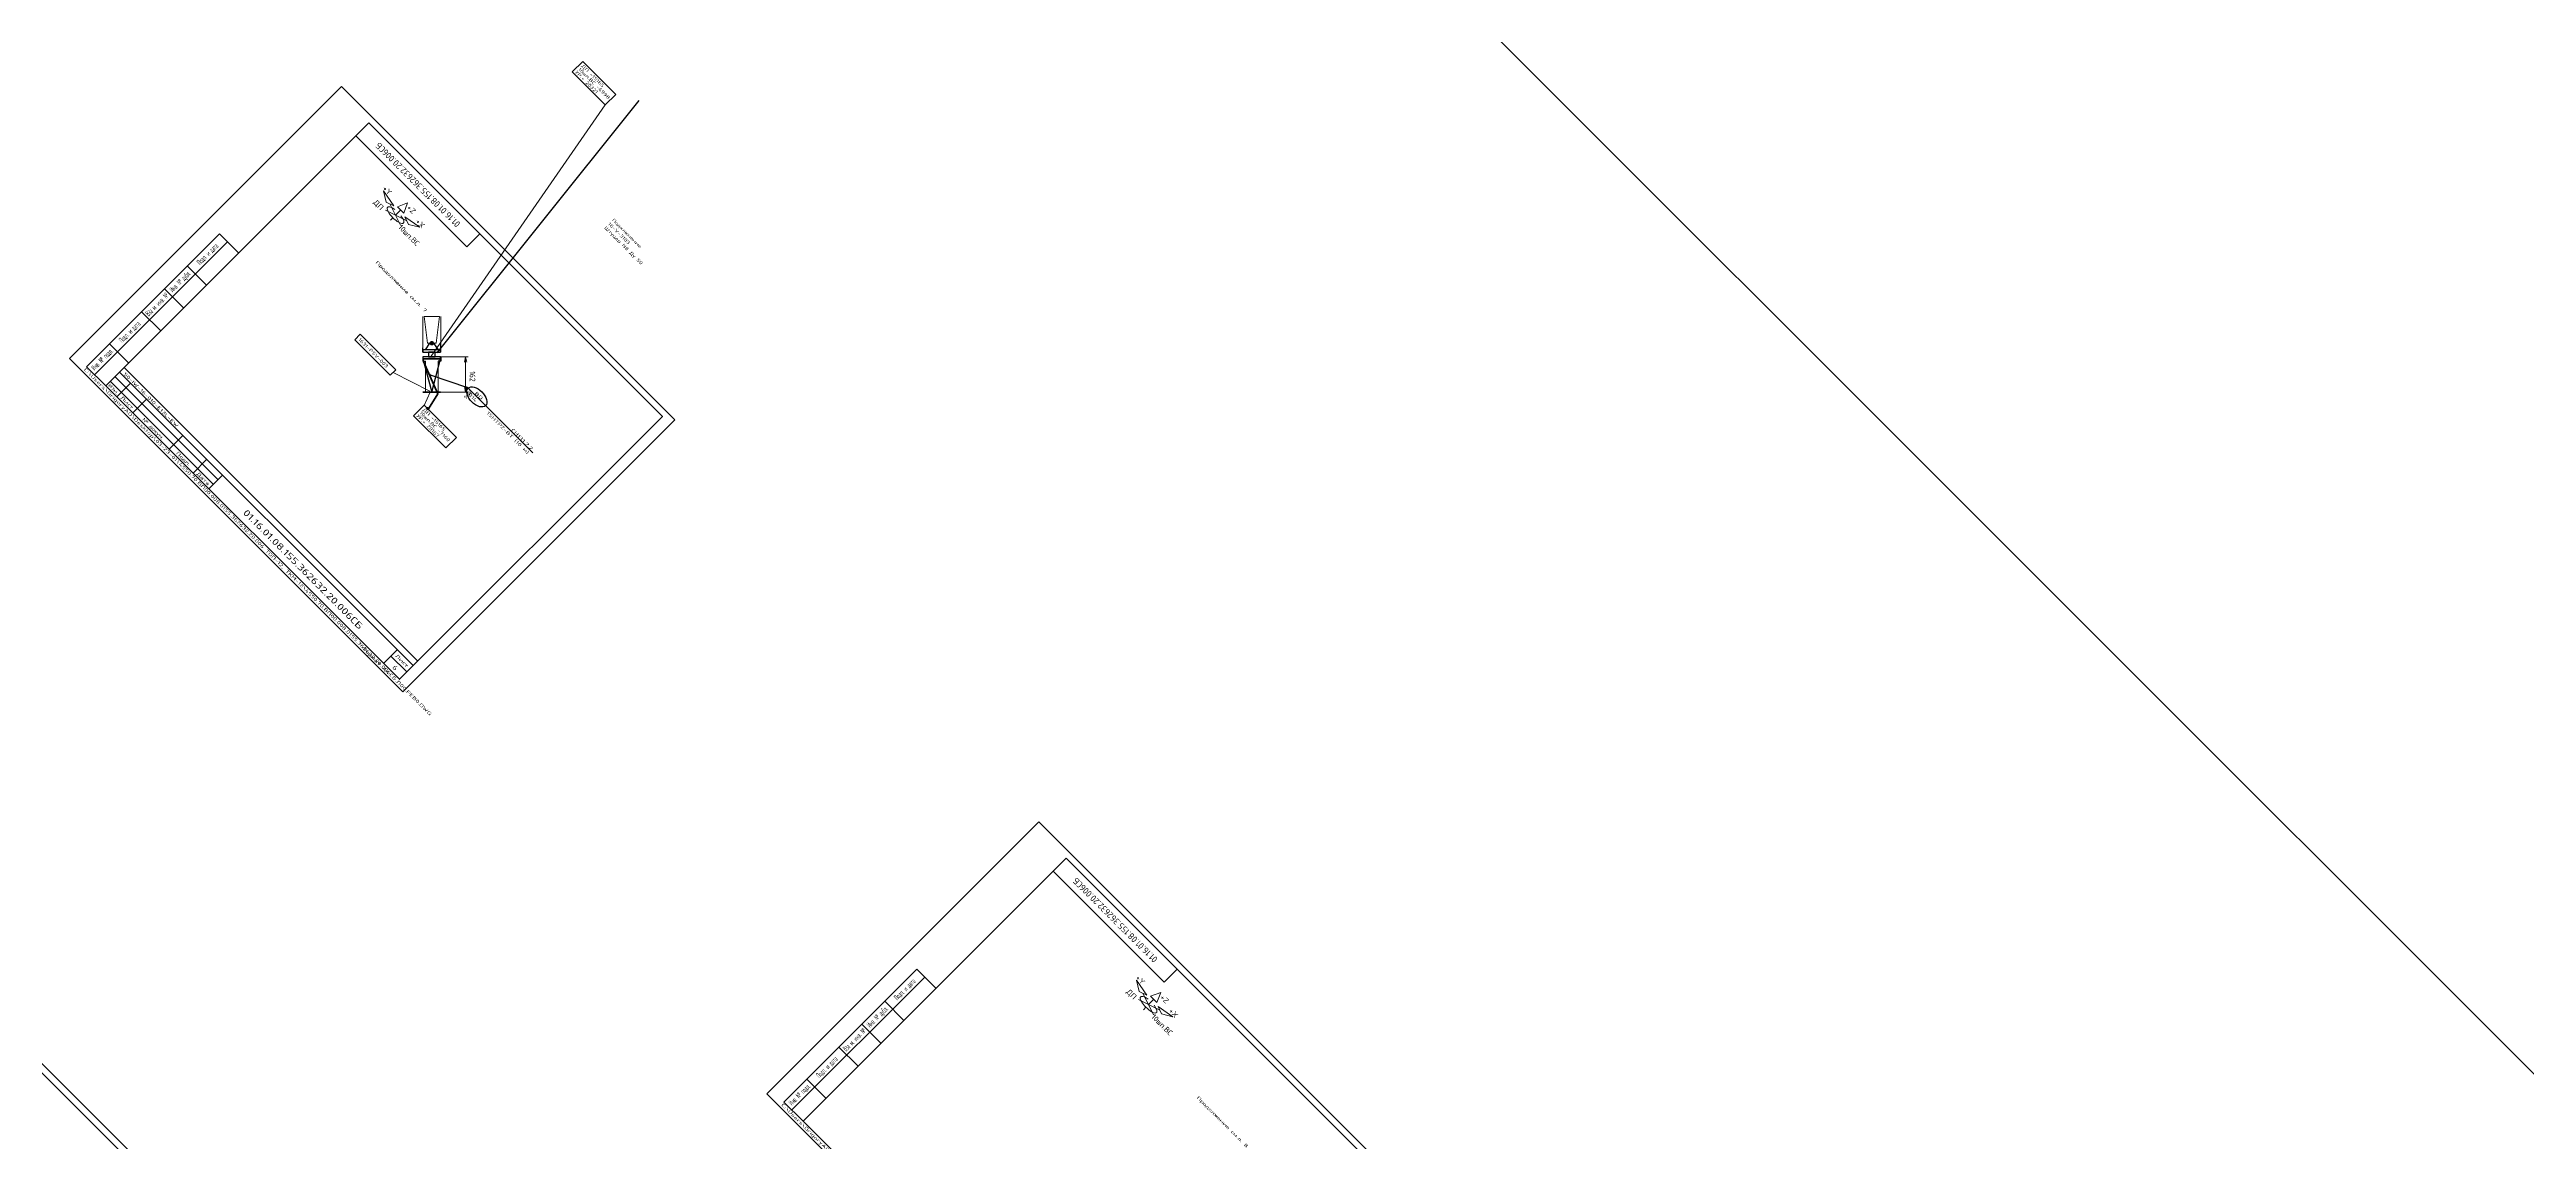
# Model space of a CAD drawing. Header units: millimetres. Extents: x -1501 to 8157, y -8271 to 1386.
# Drawn here: x 1414 to 2518, y -1741 to -1254 of the extents above; entities that cross this region are included whole.
import ezdxf
from ezdxf import colors
from ezdxf.entities.mleader import LeaderData, LeaderLine
from ezdxf.enums import TextEntityAlignment as Align
from ezdxf.math import Vec2, Vec3

# ---------------------------------------------------------------- set-up
doc = ezdxf.new("R2010")
doc.units = ezdxf.units.MM
doc.header["$MEASUREMENT"] = 0
for name, color, linetype, lineweight in [('--TEXT--', 7, 'Continuous', 25), ('OFORMLENIE', 7, 'Continuous', 25), ('подложка', 253, 'Continuous', 13), ('СН', 1, 'Continuous', 50)]:
    doc.layers.add(name, color=color, linetype=linetype, lineweight=lineweight)
doc.layers.add('непечат', color=2, linetype='Continuous', plot=False)
doc.layers.add('Построение', color=7, linetype='Continuous')
doc.styles.add('GOST 2.304', font='CS_Gost2304.shx')
doc.styles.add('GOST_2.304', font='CS_Gost2304.shx', dxfattribs={"height": 2.5})
doc.styles.add('GOST_2.304_07', font='CS_Gost2304.shx', dxfattribs={"width": 0.7})
doc.styles.add('GOST_2.304_09', font='CS_Gost2304.shx', dxfattribs={"width": 0.9})
doc.styles.add('Style-CS_Gost2304', font='CS_Gost2304.shx')
doc.styles.add('TNR_30', font='times.ttf', dxfattribs={"height": 3})

# ---------------------------------------------------------------- blocks, each defined once
blk = doc.blocks.new('TerminatorOpen_0.4')
at = {"color": 0, "linetype": 'ByBlock', "lineweight": -2}
for q in [(-1, 0.2), (-1, 0), (-1, -0.2)]:
    blk.add_line((0, 0), q, dxfattribs=at)
blk = doc.blocks.new('_DotSmall')
at = {"color": 0, "linetype": 'ByBlock', "const_width": 0.5}
blk.add_lwpolyline([(-0.0625, 0, 1), (0.0625, 0, 1)], format="xyb", close=True, dxfattribs=at)
blk = doc.blocks.new('*U13')
at = {"layer": 'СН'}
blk.add_hatch(color=256, dxfattribs=at).paths.add_polyline_path([(0.5, 0, 1), (-0.5, 0, 1)])
blk.add_circle((0, 0), 0.5, dxfattribs=at)
blk = doc.blocks.new('*U21')
at = {"color": 0, "linetype": 'ByBlock', "lineweight": -2}
blk.add_lwpolyline([(420, 297), (0, 297), (0, 0), (420, 0)], close=True, dxfattribs=at)
at = {"color": 0, "linetype": 'ByBlock', "lineweight": 50}
blk.add_lwpolyline([(20, 292), (415, 292), (415, 5), (20, 5)], close=True, dxfattribs=at)
at = {"color": 0, "linetype": 'ByBlock', "lineweight": -2, "style": 'GOST_2.304'}
blk.add_text('Формат А3', height=2.5, dxfattribs=at).set_placement((410, 2.5), align=Align.MIDDLE_RIGHT)
at = {"color": 0, "linetype": 'ByBlock', "lineweight": -2, "insert": (8, 2.5), "char_height": 2.5, "attachment_point": 4, "style": 'GOST_2.304'}
blk.add_mtext('C:\\\\Users\\\\GrigoryAO\\\\Desktop\\\\03-23-01\\\\4550.70.ВП00.008.0155.362632.20.006 ТОП-12, ТКМ-12\\\\4550.70.ВП00.008.0155.362632.20.006СБ.Л00.РЕВ0.DWG', dxfattribs=at)
at = {"color": 0, "linetype": 'ByBlock', "lineweight": -2, "style": 'TNR_30'}
blk.add_attdef('ВЕРХНИЙ_НОМЕР_ЛИСТА', text='', height=3, dxfattribs=at).set_placement((410, 287), align=Align.MIDDLE_CENTER)
blk = doc.blocks.new('ST_Left')
at = {"color": 0, "linetype": 'ByBlock', "lineweight": 50}
for p, q in [((8, 150), (8, 5)), ((20, 150), (8, 150)), ((13, 5), (13, 150)), ((8, 115), (20, 115)), ((8, 90), (20, 90)), ((20, 65), (8, 65)), ((20, 30), (8, 30)), ((8, 5), (20, 5))]:
    blk.add_line(p, q, dxfattribs=at)
at = {"color": 0, "linetype": 'ByBlock', "lineweight": -2, "style": 'GOST_2.304'}
for s, p in [('Подп. и дата', (10.5, 132.5)), ('Инв. № дубл.', (10.5, 102.5)), ('Вза м. инв. №', (10.5, 77.5)), ('Подп. и дата', (10.5, 47.5)), ('Инв. № подл.', (10.5, 17.5))]:
    blk.add_text(s, height=2.5, rotation=90, dxfattribs=at).set_placement(p, align=Align.MIDDLE_CENTER)
at = {"color": 0, "linetype": 'ByBlock', "lineweight": -2, "style": 'GOST_2.304', "flags": 8}
for tag, p in [('ДУБЛ_ДАТА', (16.5, 141.25)), ('НОМЕР_ДУБЛ', (16.5, 102.5)), ('ВЗАМ_ИНВ', (16.5, 77.5)), ('ИНВ_ДАТА', (16.5, 56.25)), ('ИНВ_НОМЕР', (16.5, 17.5))]:
    blk.add_attdef(tag, text='', height=2.5, rotation=90, dxfattribs=at).set_placement(p, align=Align.MIDDLE_CENTER)
blk = doc.blocks.new('ST_Top')
at = {"color": 0, "linetype": 'ByBlock', "lineweight": 50}
blk.add_line((70, 0), (70, -14), dxfattribs=at)
at = {"color": 0, "linetype": 'ByBlock', "lineweight": 50, "extrusion": (0, 1, 0)}
blk.add_line((0, -14), (70, -14), dxfattribs=at)
at = {"color": 0, "linetype": 'ByBlock', "lineweight": -2, "style": 'GOST_2.304', "width": 0.7, "flags": 4}
blk.add_attdef('ШИФР', text='', height=5, rotation=180, dxfattribs=at).set_placement((35, -7), align=Align.MIDDLE_CENTER)
blk = doc.blocks.new('*U23')
at = {"color": 0, "linetype": 'ByBlock', "lineweight": -2}
blk.add_lwpolyline([(210, 297), (0, 297), (0, 0), (210, 0)], close=True, dxfattribs=at)
at = {"color": 0, "linetype": 'ByBlock', "lineweight": 50}
blk.add_lwpolyline([(20, 292), (205, 292), (205, 5), (20, 5)], close=True, dxfattribs=at)
at = {"color": 0, "linetype": 'ByBlock', "lineweight": -2, "style": 'GOST_2.304'}
blk.add_text('Формат А4', height=2.5, dxfattribs=at).set_placement((200, 2.5), align=Align.MIDDLE_RIGHT)
at = {"color": 0, "linetype": 'ByBlock', "lineweight": -2, "insert": (8, 2.5), "char_height": 2.5, "attachment_point": 4, "style": 'GOST_2.304'}
blk.add_mtext('C:\\\\Users\\\\GrigoryAO\\\\Desktop\\\\03-23-01\\\\4550.70.ВП00.008.0155.362632.20.006 ТОП-12, ТКМ-12\\\\4550.70.ВП00.008.0155.362632.20.006СБ.Л00.РЕВ0.DWG', dxfattribs=at)
at = {"color": 0, "linetype": 'ByBlock', "lineweight": -2, "style": 'TNR_30'}
blk.add_attdef('ВЕРХНИЙ_НОМЕР_ЛИСТА', text='', height=3, dxfattribs=at).set_placement((200, 287), align=Align.MIDDLE_CENTER)
blk = doc.blocks.new('ST_2a_dyn')
at = {"color": 0, "linetype": 'ByBlock', "lineweight": 50, "extrusion": (0, 1, 0)}
for p, q in [((-185, 15), (0, 15)), ((-185, 5), (-120, 5)), ((-185, 0), (0, 0)), ((-10, 8), (0, 8))]:
    blk.add_line(p, q, dxfattribs=at)
at = {"color": 0, "linetype": 'ByBlock', "lineweight": 50, "extrusion": (1, 0, 0)}
for p, q in [((-185, 0), (-185, 15)), ((-178, 15), (-178, 0)), ((-168, 15), (-168, 0)), ((-145, 15), (-145, 0)), ((-130, 15), (-130, 0)), ((-120, 0), (-120, 15)), ((-10, 0), (-10, 15))]:
    blk.add_line(p, q, dxfattribs=at)
at = {"color": 0, "linetype": 'ByBlock', "lineweight": 50}
blk.add_line((0, 15), (0, 0), dxfattribs=at)
at = {"color": 0, "linetype": 'ByBlock', "lineweight": -2, "extrusion": (0, 1, 0)}
blk.add_line((-185, 10), (-120, 10), dxfattribs=at)
at = {"color": 0, "linetype": 'ByBlock', "lineweight": -2, "style": 'GOST_2.304'}
for s, p in [('Лист', (-5, 11.5)), ('Лист', (-173, 2.5)), ('Подп.', (-137.5, 2.5)), ('Дата', (-125, 2.5))]:
    blk.add_text(s, height=2.5, dxfattribs=at).set_placement(p, align=Align.MIDDLE_CENTER)
at = {"color": 0, "linetype": 'ByBlock', "lineweight": -2, "width": 0.9}
for s, style, p in [('Изм.', 'GOST_2.304', (-181.5, 2.5)), ('№ докум.', 'GOST_2.304_09', (-156.5, 2.5))]:
    blk.add_text(s, height=2.5, dxfattribs=dict(at, style=style)).set_placement(p, align=Align.MIDDLE_CENTER)
at = {"color": 0, "linetype": 'ByBlock', "lineweight": -2}
for tag, height, style, flags, p in [('ИЗМ_2', 2.5, 'GOST_2.304', 12, (-181.5, 12.5)), ('ЛИСТ_2', 2.5, 'GOST_2.304', 12, (-173, 12.5)), ('N_ДОК_2', 2.5, 'GOST_2.304_09', 12, (-156.5, 12.5)), ('ИЗМ_1', 2.5, 'GOST_2.304', 12, (-181.5, 7.5)), ('ЛИСТ_1', 2.5, 'GOST_2.304', 12, (-173, 7.5)), ('N_ДОК_1', 2.5, 'GOST_2.304_09', 12, (-156.5, 7.5)), ('ШИФР', 5, 'GOST_2.304', 4, (-65, 7.5)), ('LIST', 3.5, 'GOST_2.304', 4, (-5, 4))]:
    blk.add_attdef(tag, text='', height=height, dxfattribs=dict(at, style=style, flags=flags)).set_placement(p, align=Align.MIDDLE_CENTER)
at = {"color": 0, "linetype": 'ByBlock', "lineweight": -2, "style": 'GOST_2.304_07', "width": 0.7, "flags": 12}
for tag, p in [('ДАТА_2', (-125, 12.5)), ('ДАТА_1', (-125, 7.5))]:
    blk.add_attdef(tag, text='', height=2.5, dxfattribs=at).set_placement(p, align=Align.MIDDLE_CENTER)

msp = doc.modelspace()

# ---------------------------------------------------------------- hatches: boundary and pattern name
at = {"layer": 'Построение', "linetype": 'Continuous', "lineweight": 30, "extrusion": (8.62817e-32, -7.85046e-17, -1)}
h = msp.add_hatch(color=256, dxfattribs=at)
edge = h.paths.add_edge_path()
edge.add_arc((-1584.5, -1385.1), 1, 90, 450)

# ---------------------------------------------------------------- linework, layer by layer
at = {"layer": '--TEXT--', "extrusion": (-0.57735, -0.57735, 0.57735)}
msp.add_line((1586.8, -1389.4, 181.4), (1676.8, -1276.9, 116), dxfattribs=at)
msp.add_circle((2130.9, 239.4), 5.51, dxfattribs=at)
at = {"layer": 'OFORMLENIE', "extrusion": (-0.57735, -0.57735, 0.57735)}
for q in [(1445.4, -1398, 47.4), (1578.3, -1526.8, 51.5)]:
    msp.add_line((1447.4, -1395.9, 51.5), q, dxfattribs=at)
at = {"layer": 'непечат', "color": 3, "extrusion": (-0.57735, -0.57735, 0.57735)}
msp.add_lwpolyline([(-1387.9, 992.3), (10962.3, 992.3), (10962.3, -1271.9), (-1387.9, -1271.9)], close=True, dxfattribs=at)
at = {"layer": 'подложка', "color": 252, "extrusion": (-0.57735, -0.57735, 0.57735)}
for p, q in [((1584.2, -1390.8, 177.5), (1661.7, -1278.9, 98.9)), ((1568.3, -1328, 231.9), (1565.8, -1323, 234.4)), ((1568.3, -1328, 231.9), (1563.8, -1325.8, 229.6)), ((1566, -1330.3, 227.2), (1567.1, -1329.2, 229.5)), ((1568.3, -1328, 231.9), (1570.6, -1325.7, 236.5)), ((1568.3, -1328, 231.9), (1570.5, -1332.5, 229.6)), ((1568.3, -1328, 231.9), (1573.3, -1330.5, 234.4)), ((1583.6, -1406.5, 177.1), (1567.2, -1398.1, 169)), ((1583.6, -1406.5, 177.1), (1567.2, -1398.1, 169)), ((1583.7, -1406.9, 161), (1581, -1412.8, 152.3)), ((1903.8, -1679.9, 215.5), (1901.3, -1674.9, 218)), ((1903.8, -1679.9, 215.5), (1899.3, -1677.6, 213.2)), ((1901.5, -1682.2, 210.8), (1902.6, -1681, 213.2)), ((1903.8, -1679.9, 215.5), (1906.1, -1677.5, 220.2)), ((1903.8, -1679.9, 215.5), (1906, -1684.4, 213.2)), ((1903.8, -1679.9, 215.5), (1908.8, -1682.4, 218))]:
    msp.add_line(p, q, dxfattribs=at)
at = {"layer": 'подложка', "color": 252}
for p, q in [((1580.5, -1373.2, 177.5), (1580.5, -1385.1, 177.5)), ((1588.5, -1373.2, 177.5), (1588.5, -1385.1, 177.5)), ((1580.5, -1387.1, 177.5), (1580.5, -1385.1, 177.5)), ((1581.6, -1393.1, 177.5), (1581.6, -1406.9, 177.5)), ((1584.5, -1391.1, 177.5), (1600.7, -1391.1, 177.5)), ((1587.3, -1393.1, 177.5), (1587.3, -1406.9, 177.5)), ((1599.5, -1393.6, 177.5), (1599.5, -1404.4, 177.5)), ((1584.5, -1406.9, 177.5), (1600.7, -1406.9, 177.5))]:
    msp.add_line(p, q, dxfattribs=at)
at = {"layer": 'подложка', "color": 252, "extrusion": (-5.55112e-17, -1, 5.55112e-17)}
for p, q in [((1580.5, -1406.9, 161.6), (1580.5, -1406.9, 163.6)), ((1580.5, -1406.9, 163.6), (1581.6, -1406.9, 163.6)), ((1581.6, -1406.9, 163.6), (1581.6, -1406.9, 177.5)), ((1584.5, -1406.9, 161.6), (1600.7, -1406.9, 161.6)), ((1584.5, -1406.9, 177.5), (1600.7, -1406.9, 177.5)), ((1599.5, -1406.9, 161.6), (1599, -1406.9, 164.1)), ((1599.5, -1406.9, 177.5), (1599, -1406.9, 175)), ((1599.5, -1406.9, 164.1), (1599.5, -1406.9, 175)), ((1599.5, -1406.9, 161.6), (1599.5, -1406.9, 164.1)), ((1599.5, -1406.9, 161.6), (1600, -1406.9, 164.1)), ((1599.5, -1406.9, 177.5), (1599.5, -1406.9, 175)), ((1599.5, -1406.9, 177.5), (1600, -1406.9, 175))]:
    msp.add_line(p, q, dxfattribs=at)
at = {"layer": 'подложка', "color": 252, "extrusion": (5.55112e-17, 1, -5.55112e-17)}
for p, q in [((1588.5, -1406.9, 163.6), (1587.3, -1406.9, 163.6)), ((1587.3, -1406.9, 163.6), (1587.3, -1406.9, 177.5)), ((1588.5, -1406.9, 161.6), (1588.5, -1406.9, 163.6))]:
    msp.add_line(p, q, dxfattribs=at)
at = {"layer": 'подложка', "color": 252, "extrusion": (-0.57735, -0.57735, 0.57735)}
for centre in [(1568.3, -1328, 231.9), (1903.8, -1679.9, 215.5)]:
    msp.add_ellipse(centre, major_axis=(-3.54, 3.54), ratio=0.57735, start_param=5.105088, end_param=10.602875, dxfattribs=at)
at = {"layer": 'подложка', "color": 252}
for points in [[(1651.7, -1259.5, 108.4), (1666.4, -1274.2, 108.4), (1661.7, -1278.9, 98.9), (1647, -1264.2, 98.9)], [(1562.9, -1317.2, 237.3), (1567.5, -1323.8, 235.2), (1564.1, -1322.2, 233.5)], [(1573.7, -1322.6, 242.7), (1569.2, -1324.3, 236.5), (1572, -1327.1, 236.5)], [(1579.1, -1333.4, 237.3), (1572.5, -1328.8, 235.2), (1574.1, -1332.2, 233.5)], [(1581, -1373.2, 177.5), (1587.9, -1373.2, 177.5), (1586.4, -1385.1, 177.5), (1582.5, -1385.1, 177.5)], [(1552.6, -1381.1, 171.5), (1568.4, -1396.9, 171.5), (1565.9, -1399.3, 166.6), (1550.2, -1383.6, 166.6)], [(1581.1, -1412.7, 152.5), (1595.4, -1427.1, 152.5), (1590.7, -1431.8, 143), (1576.3, -1417.5, 143)], [(1898.4, -1669, 220.9), (1903, -1675.7, 218.8), (1899.6, -1674, 217.2)], [(1909.2, -1674.5, 226.3), (1904.7, -1676.1, 220.2), (1907.5, -1678.9, 220.2)], [(1914.6, -1685.3, 220.9), (1908, -1680.7, 218.8), (1909.6, -1684, 217.2)]]:
    msp.add_3dface(points, dxfattribs=at)
at = {"layer": 'Построение', "linetype": 'Continuous', "lineweight": 30}
for p, q in [((1580.5, -1389.1, 177.5), (1580.5, -1387.1, 177.5)), ((1583.5, -1385.1, 177.5), (1581.5, -1388.1, 177.5)), ((1585.4, -1385.1, 177.5), (1583.5, -1385.1, 177.5)), ((1587.4, -1388.1, 177.5), (1585.4, -1385.1, 177.5)), ((1588.5, -1387.1, 177.5), (1588.5, -1385.1, 177.5)), ((1588.5, -1389.1, 177.5), (1588.5, -1387.1, 177.5)), ((1580.5, -1391.1, 177.5), (1580.5, -1393.1, 177.5)), ((1580.5, -1393.1, 177.5), (1581.6, -1393.1, 177.5)), ((1588.5, -1393.1, 177.5), (1587.3, -1393.1, 177.5)), ((1588.5, -1391.1, 177.5), (1588.5, -1393.1, 177.5))]:
    msp.add_line(p, q, dxfattribs=at)
at = {"layer": 'Построение', "linetype": 'Continuous', "lineweight": 30, "extrusion": (0, -5.55112e-17, -1)}
for p, q in [((1584.2, -1391.3, 177.5), (1584.7, -1390.8, 177.5)), ((1584.7, -1391.3, 177.5), (1584.2, -1390.8, 177.5))]:
    msp.add_line(p, q, dxfattribs=at)
at = {"layer": 'Построение', "linetype": 'Continuous', "lineweight": 30}
for points in [[(1588.4, -1389.1, 177.5), (1588.4, -1388.1, 177.5), (1580.5, -1388.1, 177.5), (1580.5, -1389.1, 177.5)], [(1583, -1389.1, 177.5), (1583, -1391.1, 177.5), (1585.9, -1391.1, 177.5), (1585.9, -1389.1, 177.5)], [(1580.5, -1392.1, 177.5), (1588.4, -1392.1, 177.5), (1588.4, -1391.1, 177.5), (1580.5, -1391.1, 177.5)], [(1584.5, -1406.9, 177.5), (1588.4, -1392.1, 177.5), (1580.5, -1392.1, 177.5)], [(1584.5, -1406.9, 177.5), (1588.4, -1406.9, 162.6), (1580.5, -1406.9, 162.6)], [(1588.4, -1406.9, 161.6), (1580.5, -1406.9, 161.6), (1580.5, -1406.9, 162.6), (1588.4, -1406.9, 162.6)]]:
    msp.add_3dface(points, dxfattribs=at)
at = {"layer": 'СН', "extrusion": (-0.57735, -0.57735, 0.57735)}
msp.add_lwpolyline([(2102.9, 229.7), (2117.6, 219.9), (2119.4, 206.5)], dxfattribs=at)

# ---------------------------------------------------------------- block references
at = {"layer": 'OFORMLENIE', "extrusion": (-0.57735, -0.57735, 0.57735)}
for name, p in [('*U23', (1990.5, 38)), ('ST_Left', (1990.5, 38)), ('*U21', (1924.5, -659)), ('*U21', (2441.9, 17.1)), ('ST_Left', (2441.9, 17.1))]:
    msp.add_blockref(name, p, dxfattribs=at)
ref = msp.add_blockref('ST_Top', (2010.5, 330), dxfattribs=at)
ref.add_attrib('ШИФР', '01.16.01.08.155.362632.20.006СБ', dxfattribs={"layer": '0', "color": 0, "linetype": 'ByBlock', "lineweight": -2, "extrusion": (-0.57735, -0.57735, 0.57735), "height": 5, "rotation": 180, "style": 'GOST_2.304', "width": 0.7}).set_placement((2045.5, 323), align=Align.MIDDLE_CENTER)
ref = msp.add_blockref('ST_2a_dyn', (2195.5, 43), dxfattribs=at)
ref.add_attrib('LIST', '6', dxfattribs={"layer": '0', "color": 0, "linetype": 'ByBlock', "lineweight": -2, "extrusion": (-0.57735, -0.57735, 0.57735), "height": 3.5, "style": 'GOST_2.304'}).set_placement((2190.5, 47), align=Align.MIDDLE_CENTER)
ref.add_attrib('ШИФР', '01.16.01.08.155.362632.20.006СБ', dxfattribs={"layer": '0', "color": 0, "linetype": 'ByBlock', "lineweight": -2, "extrusion": (-0.57735, -0.57735, 0.57735), "height": 5, "style": 'GOST_2.304'}).set_placement((2130.5, 50.5), align=Align.MIDDLE_CENTER)
ref = msp.add_blockref('ST_Top', (2461.9, 309.1), dxfattribs=at)
ref.add_attrib('ШИФР', '01.16.01.08.155.362632.20.006СБ', dxfattribs={"layer": '0', "color": 0, "linetype": 'ByBlock', "lineweight": -2, "extrusion": (-0.57735, -0.57735, 0.57735), "height": 5, "rotation": 180, "style": 'GOST_2.304', "width": 0.7}).set_placement((2496.9, 302.1), align=Align.MIDDLE_CENTER)
at = {"layer": 'подложка', "color": 252, "xscale": 2.5, "yscale": 2.5, "zscale": 2.5}
for p, rotation in [((1599.5, -1391.1, 177.5), 89.99999999999994), ((1599.5, -1406.9, 177.5), 270)]:
    msp.add_blockref('TerminatorOpen_0.4', p, dxfattribs=dict(at, rotation=rotation))
at = {"layer": 'СН', "extrusion": (-0.57735, -0.57735, 0.57735)}
msp.add_blockref('*U13', (2119.2, 206.2), dxfattribs=at)

# ---------------------------------------------------------------- texts
at = {"layer": '--TEXT--', "extrusion": (-0.57735, -0.57735, 0.57735), "style": 'GOST 2.304', "width": 0.9}
msp.add_text('%%C114', height=2.5, rotation=360, dxfattribs=at).set_placement((2126.3, 235.6))
at = {"layer": '--TEXT--', "extrusion": (-0.57735, -0.57735, 0.57735), "style": 'GOST 2.304'}
msp.add_text('BD', height=2.5, rotation=360, dxfattribs=at).set_placement((2129.1, 240))
at = {"layer": '--TEXT--', "extrusion": (-0.57735, -0.57735, 0.57735), "char_height": 2.5, "width": 44.927, "attachment_point": 1, "text_direction": (0.707107, -0.707107, 0), "style": 'GOST 2.304'}
for s, insert in [('Продолжение см.л. 7', (1560.3, -1348.2, 212.1)), ('Продолжение см.л. 8', (1926.1, -1720.5, 205.6))]:
    msp.add_mtext(s, dxfattribs=dict(at, insert=insert))
at = {"layer": 'OFORMLENIE', "extrusion": (-0.57735, -0.57735, 0.57735), "style": 'GOST 2.304'}
msp.add_text('50-IW-16-010-E13L-EW', height=2.5, rotation=360, dxfattribs=at).set_placement((2012.4, 60.1), align=Align.MIDDLE_LEFT)
at = {"layer": 'подложка', "color": 252, "extrusion": (-0.57735, -0.57735, 0.57735), "style": 'Style-CS_Gost2304', "width": 0.875}
for s, p in [('УР.+ 20321', (2059.6, 239.4, -163.9)), ('10шп.ВС -6998', (2059.6, 242.8, -163.9)), ('ДП -15165', (2059.6, 246.2, -163.9)), ('1631-PSV-003', (2075.5, 207)), ('УР.+ 20167', (2117.9, 184, -9.2)), ('10шп.ВС -7160', (2117.9, 187.4, -9.2)), ('ДП -15165', (2117.9, 190.8, -9.2))]:
    msp.add_text(s, height=2.5, rotation=360, dxfattribs=at).set_placement(p, align=Align.MIDDLE_LEFT)
at = {"layer": 'подложка', "color": 252, "extrusion": (-0.57735, -0.57735, 0.57735), "style": 'Style-CS_Gost2304'}
for s, width, p in [('ДП', 0.75, (2037, 285.8, -4.9)), ('+Y', 0.75, (2035.5, 298.4, -4.9)), ('10шп.ВС', 0.628788, (2052.7, 285.8, -4.9)), ('+Z', 0.75, (2049.2, 301.2, -4.9)), ('ДП', 0.75, (2523, 265.7, -4.9)), ('+Y', 0.75, (2521.5, 278.4, -4.9)), ('+Z', 0.75, (2535.3, 281.1, -4.9)), ('10шп.ВС', 0.628788, (2538.8, 265.7, -4.9))]:
    msp.add_text(s, height=4.13, dxfattribs=dict(at, width=width)).set_placement(p, align=Align.TOP_LEFT)
at = {"layer": 'подложка', "color": 252, "extrusion": (-0.57735, -0.57735, 0.57735), "style": 'Style-CS_Gost2304', "width": 0.75}
for p in [(2060.6, 298.4, -4.9), (2546.7, 278.4, -4.9)]:
    msp.add_text('+X', height=4.13, dxfattribs=at).set_placement(p, align=Align.TOP_RIGHT)
at = {"layer": 'подложка', "color": 252, "extrusion": (-0.57735, -0.57735, 0.57735), "style": 'Style-CS_Gost2304', "width": 0.875}
for s, p in [('Штуцер N8 Ду 50', (2117.7, 169.2, -163.9)), ('16-V-3103', (2117.7, 173.3, -163.9)), ('Подключение', (2117.7, 177.6, -163.9))]:
    msp.add_text(s, height=2.5, rotation=360, dxfattribs=at).set_placement(p)
at = {"layer": 'подложка', "color": 252, "extrusion": (-0.666667, 0.333333, 0.666667), "style": 'GOST_2.304'}
msp.add_text('154', height=2.5, rotation=333.4349, dxfattribs=at).set_placement((541, 1501.3, -1422.8))
at = {"layer": 'подложка', "color": 252, "insert": (1602.6, -1399.9, 177.5), "char_height": 2.5, "attachment_point": 5, "rotation": 270, "style": 'GOST_2.304'}
msp.add_mtext('\\A1;162', dxfattribs=at)

# ---------------------------------------------------------------- leaders
at = {"layer": '--TEXT--'}
ml = msp.add_multileader_mtext('Standard', dxfattribs=at)
ml.set_content('СН131.{\\C256;2.2}\\P15НТР2-ВТ (10 м)', color=7, style='GOST 2.304')
ml.set_leader_properties()
ml.set_arrow_properties(name='DOTSMALL')
ml.build(insert=Vec2(0, 0))
ml.multileader.update_dxf_attribs({"text_left_attachment_type": 6, "text_right_attachment_type": 6, "dogleg_length": 11.2, "arrow_head_size": 2.5})
ctx = ml.context
ctx.base_point, ctx.char_height, ctx.arrow_head_size, ctx.plane_origin, ctx.plane_x_axis, ctx.plane_y_axis = Vec3(1608.2, -1412.8, 195.4), 2.5, 2.5, Vec3(1731, -1477.9, 253.2), Vec3(0.707107, -0.707107, 0), Vec3(0.408248, 0.408248, 0.816497)
ctx.left_attachment, ctx.right_attachment, ctx.text_align_type = 6, 6, 2
notes = []
notes.append((ctx, [(1, (1, 1, 0), (1600.3, -1404.8, 195.4), (0.707107, -0.707107, 0), 11.2, [(0, [(1583.7, -1399.2, 184.4)], 0, [])])]))
ctx.mtext.insert, ctx.mtext.text_direction, ctx.mtext.defined_height, ctx.mtext.alignment, ctx.mtext.flow_direction, ctx.mtext.extrusion = Vec3(1629.7, -1431.9, 197.9), Vec3(0.707107, -0.707107, 0), 0.0309, 3, 5, Vec3(-0.57735, -0.57735, 0.57735)
for ctx, leaders in notes:
    for number, flags, end, landing, length, lines in leaders:
        leader = LeaderData()
        leader.index, (leader.has_last_leader_line, leader.has_dogleg_vector, leader.attachment_direction) = number, flags
        leader.last_leader_point, leader.dogleg_vector, leader.dogleg_length = Vec3(end), Vec3(landing), length
        for number, points, colour, breaks in lines:
            line = LeaderLine()
            line.index, line.vertices, line.color, line.breaks = number, Vec3.list(points), colors.encode_raw_color(colour), breaks
            leader.lines.append(line)
        ctx.leaders.append(leader)

doc.saveas('drawing.dxf')
